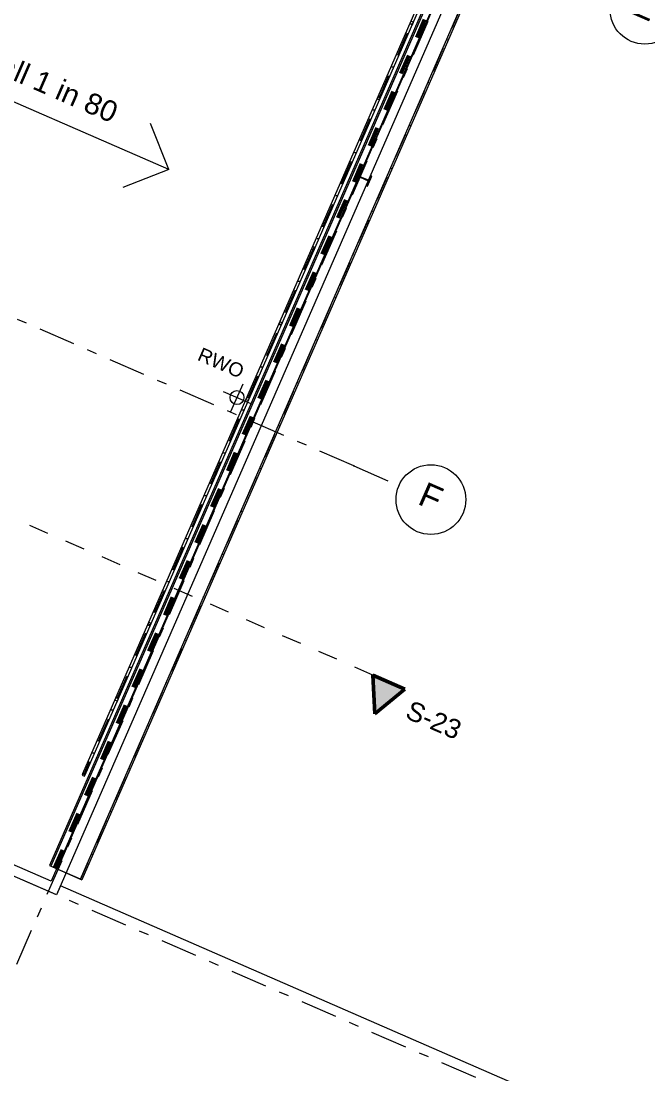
# Model space of a CAD drawing. Header units: millimetres. Extents: x -37281 to 954596, y -59787 to 956680.
# Drawn here: x 10423 to 19404, y -29388 to -14298 of the extents above; entities that cross this region are included whole.
import ezdxf
from ezdxf.enums import TextEntityAlignment as Align

# ---------------------------------------------------------------- set-up
doc = ezdxf.new("R2010")
doc.units = ezdxf.units.MM
doc.header["$MEASUREMENT"] = 0
for name, pattern in [('Dashed', [564.444447, 282.222223, -282.222223]), ('Dot & Dashed', [670.277762, 352.777767, -176.388884, 0, -141.111112]), ('Double Dashed', [1093.611073, 529.166651, -211.666656, 141.111112, -211.666656])]:
    doc.linetypes.add(name, pattern=pattern)
for name, color, linetype in [('A-95-MC_Marker_Section_P2.Marker', 7, 'Continuous'), ('COLUMN.IFC Import', 7, 'Continuous'), ('New_A-15-MG_Structural_Grid_Phase_2', 7, 'Continuous'), ('New_A-20-M_Floor_Slab', 7, 'Continuous'), ('New_A-20-M_Roof', 7, 'Continuous'), ('New_A-20-M_Roof_Accessory', 7, 'Continuous'), ('New_A-25-M_Curtain_Wall', 7, 'Continuous'), ('New_A-25-M_Wall_Ext', 7, 'Continuous')]:
    doc.layers.add(name, color=color, linetype=linetype)
for name, color, linetype, lineweight in [('A-95-MC_Marker_Section_P2.Marker_Pen_No__1', 7, 'Continuous', 13), ('A-95-MC_Marker_Section_P2.Marker_Pen_No__6', 7, 'Continuous', 35), ('COLUMN.IFC Import_Pen_No__2', 8, 'Continuous', 15), ('New_A-20-M_Floor_Slab_Pen_No__89', 8, 'Continuous', 20), ('New_A-20-M_Roof_Accessory_Pen_No__1', 7, 'Continuous', 13), ('New_A-20-M_Roof_Accessory_Pen_No__156', 5, 'Continuous', 50), ('New_A-20-M_Roof_Pen_No__93', 8, 'Continuous', 13), ('New_A-25-M_Curtain_Wall_Pen_No__90', 8, 'Continuous', 20), ('New_A-25-M_Wall_Ext_Pen_No__16', 7, 'Continuous', 20), ('New_A-25-M_Wall_Ext_Pen_No__87', 8, 'Continuous', 20), ('New_A-95-P_Text_1_50_GA_Pen_No__1', 7, 'Continuous', 13)]:
    doc.layers.add(name, color=color, linetype=linetype, lineweight=lineweight)
for name, color, linetype, lineweight, true_color in [('A-95-MC_Marker_Section_P2.Marker_Pen_No__25', 7, 'Continuous', 50, 0x2a2a2a), ('New_A-15-MG_Structural_Grid_Phase_2_Pen_No__222', 7, 'Continuous', 13, 0x65af33), ('New_A-20-M_Roof_Accessory_Pen_No__61', 7, 'Continuous', 20, 0x6a6a6a), ('New_A-20-M_Roof_Accessory_Pen_No__81', 7, 'Continuous', 20, 0x6a6a6a), ('New_A-25-M_Curtain_Wall_Pen_No__69', 7, 'Continuous', 20, 0x606060), ('New_A-25-M_Wall_Ext_Pen_No__64', 7, 'Continuous', 20, 0x606060)]:
    doc.layers.add(name, color=color, linetype=linetype, lineweight=lineweight, true_color=true_color)
doc.styles.add('GENERATED_STYLE_4', font='')
doc.styles.get('GENERATED_STYLE_4').set_extended_font_data('Swis721 BT')

# ---------------------------------------------------------------- blocks, each defined once
blk = doc.blocks.new('Slab_4_3', base_point=(-34880, -33019))
at = {"layer": 'New_A-20-M_Floor_Slab_Pen_No__89', "linetype": 'Continuous', "flags": 128}
blk.add_lwpolyline([(19341, -30335), (10989, -26694), (10933, -26823), (1863, -22868), (9872, -4503), (4225, -2040), (4133, -2000), (2145, -6558), (-3142, -4253), (-10744, -11326), (-11126, -10915), (-34880, -33019)], dxfattribs=at)
blk = doc.blocks.new('Slab_8_3', base_point=(10933, -26823))
at = {"layer": 'New_A-20-M_Floor_Slab_Pen_No__89', "linetype": 'Continuous', "flags": 128}
blk.add_lwpolyline([(10933, -26823), (1863, -22868), (9872, -4503), (18941, -8457)], close=True, dxfattribs=at)
blk = doc.blocks.new('Wall_138_3', base_point=(19114, -8614))
at = {"layer": 'New_A-25-M_Wall_Ext_Pen_No__87', "linetype": 'Continuous', "flags": 128}
for points in [[(18779, -8468), (10939, -26449)], [(11273, -26595), (19114, -8614)], [(10952, -26455), (10939, -26449)], [(10955, -26456), (10952, -26455)], [(11087, -26514), (10955, -26456)], [(11090, -26515), (11087, -26514)], [(11273, -26594), (11090, -26515)], [(11090, -26515), (11090, -26515)], [(11273, -26595), (11273, -26594)]]:
    blk.add_lwpolyline(points, dxfattribs=at)
blk = doc.blocks.new('Wall_169_3', base_point=(10714, -26727))
at = {"layer": 'New_A-25-M_Wall_Ext_Pen_No__87', "linetype": 'Continuous', "flags": 128}
for points in [[(18722, -8362), (10852, -26411)], [(10944, -26451), (18814, -8402)]]:
    blk.add_lwpolyline(points, dxfattribs=at)
blk = doc.blocks.new('Morph_1_3')
at = {"layer": 'New_A-20-M_Roof_Pen_No__93', "linetype": 'Continuous', "flags": 128}
for points in [[(18804, -8397), (10856, -26625)], [(10856, -26625), (2065, -22792)]]:
    blk.add_lwpolyline(points, dxfattribs=at)
blk = doc.blocks.new('Railing Horizontal 19[32]_3', base_point=(18368, -8938))
at = {"layer": 'New_A-25-M_Wall_Ext_Pen_No__16', "linetype": 'Dot & Dashed'}
blk.add_line((18368, -8938), (11323, -25094), dxfattribs=at)
at = {"layer": 'New_A-25-M_Wall_Ext_Pen_No__64', "linetype": 'Continuous'}
for p, q in [((18350, -8930), (11305, -25086)), ((11341, -25102), (18386, -8946)), ((16009, -14297), (15993, -14334)), ((15993, -14334), (16030, -14350)), ((16046, -14313), (16009, -14297)), ((16030, -14350), (16046, -14313)), ((15540, -15374), (15524, -15411)), ((15576, -15390), (15540, -15374)), ((15560, -15427), (15576, -15390)), ((15524, -15411), (15560, -15427)), ((15070, -16451), (15054, -16488)), ((15054, -16488), (15091, -16504)), ((15107, -16467), (15070, -16451)), ((15091, -16504), (15107, -16467)), ((14600, -17528), (14584, -17565)), ((14584, -17565), (14621, -17581)), ((14637, -17544), (14600, -17528)), ((14621, -17581), (14637, -17544)), ((14131, -18606), (14115, -18642)), ((14115, -18642), (14151, -18658)), ((14167, -18622), (14131, -18606)), ((14151, -18658), (14167, -18622)), ((13661, -19683), (13645, -19719)), ((13645, -19719), (13682, -19735)), ((13698, -19699), (13661, -19683)), ((13682, -19735), (13698, -19699)), ((13191, -20760), (13175, -20796)), ((13175, -20796), (13212, -20812)), ((13228, -20776), (13191, -20760)), ((13212, -20812), (13228, -20776)), ((12722, -21837), (12706, -21873)), ((12706, -21873), (12742, -21889)), ((12758, -21853), (12722, -21837)), ((12742, -21889), (12758, -21853)), ((12252, -22914), (12236, -22950)), ((12289, -22930), (12252, -22914)), ((12273, -22966), (12289, -22930)), ((12236, -22950), (12273, -22966)), ((11782, -23991), (11766, -24027)), ((11819, -24007), (11782, -23991)), ((11766, -24027), (11803, -24043)), ((11803, -24043), (11819, -24007)), ((11313, -25068), (11297, -25105)), ((11297, -25105), (11333, -25121)), ((11305, -25086), (11341, -25102)), ((11349, -25084), (11313, -25068)), ((11333, -25121), (11349, -25084))]:
    blk.add_line(p, q, dxfattribs=at)
blk = doc.blocks.new('Column 46')
at = {"layer": 'COLUMN.IFC Import_Pen_No__2', "linetype": 'Continuous'}
for p, q in [((76.45, 78.8), (-76.45, 78.8)), ((-76.45, 78.8), (-76.45, 69.4)), ((-76.45, 69.4), (-3.25, 69.4)), ((-3.25, 69.4), (-3.25, -69.4)), ((3.25, -69.4), (3.25, 69.4)), ((3.25, 69.4), (76.45, 69.4)), ((76.45, 69.4), (76.45, 78.8)), ((-3.25, -69.4), (-76.45, -69.4)), ((-76.45, -69.4), (-76.45, -78.8)), ((-76.45, -78.8), (76.45, -78.8)), ((76.45, -69.4), (3.25, -69.4)), ((76.45, -78.8), (76.45, -69.4))]:
    blk.add_line(p, q, dxfattribs=at)
blk = doc.blocks.new('Beam_1_3', base_point=(19145, -8546))
at = {"layer": 'New_A-25-M_Curtain_Wall_Pen_No__69', "linetype": 'Dot & Dashed'}
blk.add_line((19145, -8546), (11275, -26596), dxfattribs=at)
at = {"layer": 'New_A-25-M_Curtain_Wall_Pen_No__90', "linetype": 'Continuous'}
for p, q in [((18698, -8351), (10828, -26401)), ((19165, -8555), (11295, -26604)), ((10828, -26401), (11295, -26604))]:
    blk.add_line(p, q, dxfattribs=at)
blk = doc.blocks.new('Polyline_1_3', base_point=(12539, -16424))
at = {"layer": 'New_A-20-M_Roof_Accessory_Pen_No__1', "linetype": 'Continuous'}
for q in [(12280, -15766), (11881, -16683)]:
    blk.add_line((12539, -16424), q, dxfattribs=at)
at = {"layer": 'New_A-20-M_Roof_Accessory_Pen_No__81', "linetype": 'Continuous', "flags": 128}
blk.add_lwpolyline([(12539, -16424), (9227, -14980)], dxfattribs=at)
blk = doc.blocks.new('Standard grid marker[50]_3', base_point=(15837, -20956))
at = {"layer": 'New_A-15-MG_Structural_Grid_Phase_2_Pen_No__222', "linetype": 'Double Dashed'}
for q in [(-13615, -8114), (15837, -20956)]:
    blk.add_line((15191, -20674), q, dxfattribs=at)
at = {"layer": 'New_A-15-MG_Structural_Grid_Phase_2_Pen_No__222', "linetype": 'Continuous'}
blk.add_circle((16295, -21156), 500, dxfattribs=at)
at = {"layer": 'New_A-15-MG_Structural_Grid_Phase_2_Pen_No__222', "linetype": 'Double Dashed'}
blk.add_point((15191, -20674), dxfattribs=at)
blk.add_point((15191, -20674), dxfattribs=at)
at = {"layer": 'New_A-15-MG_Structural_Grid_Phase_2_Pen_No__222', "style": 'GENERATED_STYLE_4'}
for tag, p in [('AC_MarkerText_1_1', (-14720, -7589)), ('AC_MarkerText_1_0', (16295, -21113))]:
    blk.add_attdef(tag, text='', height=350, rotation=336.4404, dxfattribs=at).set_placement(p, align=Align.MIDDLE_CENTER)
blk = doc.blocks.new('Standard grid marker[52]_3', base_point=(-2324, -56907))
at = {"layer": 'New_A-15-MG_Structural_Grid_Phase_2_Pen_No__222', "linetype": 'Double Dashed'}
blk.add_line((-1440, -54880), (19049, -7892), dxfattribs=at)
at = {"layer": 'New_A-15-MG_Structural_Grid_Phase_2_Pen_No__222', "style": 'GENERATED_STYLE_4'}
for tag, p in [('AC_MarkerText_1_1', (19061, -4903)), ('AC_MarkerText_1_0', (-3596, -56862))]:
    blk.add_attdef(tag, text='', height=350, rotation=336.4404, dxfattribs=at).set_placement(p, align=Align.MIDDLE_CENTER)
blk = doc.blocks.new('Standard grid marker[53]_3', base_point=(26876, -33775))
at = {"layer": 'New_A-15-MG_Structural_Grid_Phase_2_Pen_No__222', "linetype": 'Double Dashed'}
blk.add_line((25960, -33375), (-16652, -14794), dxfattribs=at)
at = {"layer": 'New_A-15-MG_Structural_Grid_Phase_2_Pen_No__222', "style": 'GENERATED_STYLE_4'}
for tag, p in [('AC_MarkerText_1_1', (-18027, -14152)), ('AC_MarkerText_1_0', (27335, -33931))]:
    blk.add_attdef(tag, text='', height=350, rotation=336.4404, dxfattribs=at).set_placement(p, align=Align.MIDDLE_CENTER)
blk = doc.blocks.new('Standard grid marker[57]_3', base_point=(18901, -13929))
at = {"layer": 'New_A-15-MG_Structural_Grid_Phase_2_Pen_No__222', "linetype": 'Continuous'}
blk.add_circle((19360, -14129), 500, dxfattribs=at)
at = {"layer": 'New_A-15-MG_Structural_Grid_Phase_2_Pen_No__222', "style": 'GENERATED_STYLE_4'}
for tag, p in [('AC_MarkerText_1_1', (-11655, -561)), ('AC_MarkerText_1_0', (19360, -14085))]:
    blk.add_attdef(tag, text='', height=350, rotation=336.4404, dxfattribs=at).set_placement(p, align=Align.MIDDLE_CENTER)
blk = doc.blocks.new('Cutting Plane_1_3', base_point=(15693, -23771))
at = {"layer": 'A-95-MC_Marker_Section_P2.Marker_Pen_No__25', "linetype": 'Continuous'}
blk.add_hatch(color=256, dxfattribs=at).paths.add_polyline_path([(15922, -23871), (15464, -23671), (15493, -24229)])
at = {"layer": 'A-95-MC_Marker_Section_P2.Marker_Pen_No__1', "linetype": 'Dashed'}
blk.add_line((15464, -23671), (-14070, -10793), dxfattribs=at)
at = {"layer": 'A-95-MC_Marker_Section_P2.Marker_Pen_No__25', "linetype": 'Continuous'}
for p, q in [((15922, -23871), (15464, -23671)), ((15464, -23671), (15493, -24229)), ((15493, -24229), (15922, -23871))]:
    blk.add_line(p, q, dxfattribs=at)
at = {"layer": 'A-95-MC_Marker_Section_P2.Marker_Pen_No__6', "insert": (15907, -24282), "char_height": 275, "attachment_point": 7, "rotation": 336.4404, "style": 'GENERATED_STYLE_4'}
blk.add_mtext('\\A1;{\\fSwis721 BT|b0|i0|c0|p34;S-23}', dxfattribs=at)

msp = doc.modelspace()

# ---------------------------------------------------------------- linework, layer by layer
at = {"layer": 'New_A-20-M_Roof_Accessory_Pen_No__156', "linetype": 'Dashed', "flags": 128}
msp.add_lwpolyline([(10902.4, -26433), (18772.7, -8383.8)], dxfattribs=at)
at = {"layer": 'New_A-20-M_Roof_Accessory_Pen_No__61', "linetype": 'Continuous', "flags": 128}
for points in [[(13318.9, -19607.8), (13714.9, -19780.5)], [(13430.6, -19892.1), (13603.2, -19496.2)]]:
    msp.add_lwpolyline(points, dxfattribs=at)
at = {"layer": 'New_A-20-M_Roof_Accessory_Pen_No__61', "linetype": 'Continuous'}
msp.add_circle((13516.9, -19694.1), 100, dxfattribs=at)

# ---------------------------------------------------------------- block references
at = {"layer": 'A-95-MC_Marker_Section_P2.Marker'}
msp.add_blockref('Cutting Plane_1_3', (15693.3, -23770.8), dxfattribs=at)
at = {"layer": 'COLUMN.IFC Import', "linetype": 'Continuous', "zscale": 1000, "rotation": 66.44041158398767}
msp.add_blockref('Column 46', (15345.3, -16560.1), dxfattribs=at)
at = {"layer": 'New_A-15-MG_Structural_Grid_Phase_2', "color": 8, "linetype": 'Continuous', "lineweight": 15}
ref = msp.add_blockref('Standard grid marker[57]_3', (18901.3, -13928.7), dxfattribs=at)
ref.add_attrib('AC_MarkerText_1', 'E', dxfattribs={"layer": 'New_A-15-MG_Structural_Grid_Phase_2_Pen_No__222', "color": 85, "true_color": 0x65af33, "height": 350, "rotation": 336.44041, "style": 'GENERATED_STYLE_4'}).set_placement((19359.6, -14085.2), align=Align.MIDDLE_CENTER)
for name, p in [('Standard grid marker[52]_3', (-2323.9, -56907.5)), ('Standard grid marker[53]_3', (26876.4, -33774.9))]:
    msp.add_blockref(name, p, dxfattribs=at)
ref = msp.add_blockref('Standard grid marker[50]_3', (15837, -20956.1), dxfattribs=at)
ref.add_attrib('AC_MarkerText_1', 'F', dxfattribs={"layer": 'New_A-15-MG_Structural_Grid_Phase_2_Pen_No__222', "color": 85, "true_color": 0x65af33, "height": 350, "rotation": 336.44041, "style": 'GENERATED_STYLE_4'}).set_placement((16295.3, -21112.6), align=Align.MIDDLE_CENTER)
at = {"layer": 'New_A-20-M_Floor_Slab', "color": 8, "linetype": 'Continuous', "lineweight": 20}
for name, p in [('Slab_4_3', (-34879.7, -33019)), ('Slab_8_3', (10933.1, -26822.8))]:
    msp.add_blockref(name, p, dxfattribs=at)
at = {"layer": 'New_A-20-M_Roof', "linetype": 'Continuous', "lineweight": 0}
msp.add_blockref('Morph_1_3', (0, 0), dxfattribs=at)
at = {"layer": 'New_A-20-M_Roof_Accessory', "color": 251, "linetype": 'Continuous', "lineweight": 20, "true_color": 0x6a6a6a}
msp.add_blockref('Polyline_1_3', (12538.7, -16424.4), dxfattribs=at)
at = {"layer": 'New_A-25-M_Curtain_Wall', "color": 8, "lineweight": 20}
msp.add_blockref('Beam_1_3', (19145.4, -8546.3), dxfattribs=at)
at = {"layer": 'New_A-25-M_Wall_Ext', "color": 250, "lineweight": 50, "true_color": 0x2a2a2a}
for name, p in [('Wall_169_3', (10714, -26727.3)), ('Wall_138_3', (19113.7, -8614.2))]:
    msp.add_blockref(name, p, dxfattribs=at)
at = {"layer": 'New_A-25-M_Wall_Ext', "color": 251, "linetype": 'Continuous', "lineweight": 20, "true_color": 0x606060}
msp.add_blockref('Railing Horizontal 19[32]_3', (18367.9, -8938.4), dxfattribs=at)

# ---------------------------------------------------------------- texts
at = {"layer": 'New_A-95-P_Text_1_50_GA_Pen_No__1', "linetype": 'Continuous', "attachment_point": 2, "rotation": 336.44041, "style": 'GENERATED_STYLE_4'}
for s, insert, char_height in [('\\A1;{\\fSwis721 BT|b0|i0|c0|p34;\\C5;Fall 1 in 80}', (10903.3, -15079.7), 300.011), ('\\A1;{\\fSwis721 BT|b0|i0|c0|p34;\\C5;RWO }', (13328.3, -19104.4), 200)]:
    msp.add_mtext(s, dxfattribs=dict(at, insert=insert, char_height=char_height))

doc.saveas('drawing.dxf')
